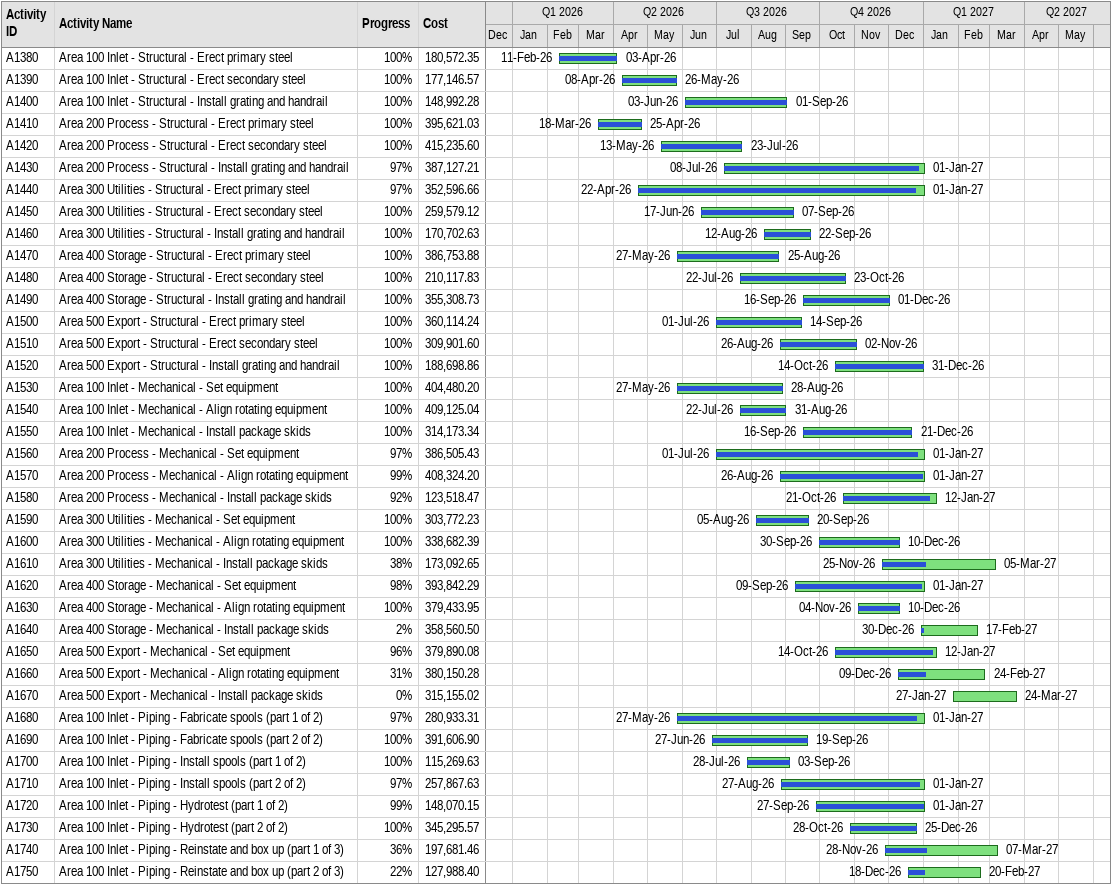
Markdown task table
| ID | Task | Start | Finish | % complete | Cost |
|---|---|---|---|---|---|
| A1380 | Area 100 Inlet - Structural - Erect primary steel | 2026-02-11 | 2026-04-03 | 100 | 180572.35 |
| A1390 | Area 100 Inlet - Structural - Erect secondary steel | 2026-04-08 | 2026-05-26 | 100 | 177146.57 |
| A1400 | Area 100 Inlet - Structural - Install grating and handrail | 2026-06-03 | 2026-09-01 | 100 | 148992.28 |
| A1410 | Area 200 Process - Structural - Erect primary steel | 2026-03-18 | 2026-04-25 | 100 | 395621.03 |
| A1420 | Area 200 Process - Structural - Erect secondary steel | 2026-05-13 | 2026-07-23 | 100 | 415235.60 |
| A1430 | Area 200 Process - Structural - Install grating and handrail | 2026-07-08 | 2027-01-01 | 97 | 387127.21 |
| A1440 | Area 300 Utilities - Structural - Erect primary steel | 2026-04-22 | 2027-01-01 | 97 | 352596.66 |
| A1450 | Area 300 Utilities - Structural - Erect secondary steel | 2026-06-17 | 2026-09-07 | 100 | 259579.12 |
| A1460 | Area 300 Utilities - Structural - Install grating and handrail | 2026-08-12 | 2026-09-22 | 100 | 170702.63 |
| A1470 | Area 400 Storage - Structural - Erect primary steel | 2026-05-27 | 2026-08-25 | 100 | 386753.88 |
| A1480 | Area 400 Storage - Structural - Erect secondary steel | 2026-07-22 | 2026-10-23 | 100 | 210117.83 |
| A1490 | Area 400 Storage - Structural - Install grating and handrail | 2026-09-16 | 2026-12-01 | 100 | 355308.73 |
| A1500 | Area 500 Export - Structural - Erect primary steel | 2026-07-01 | 2026-09-14 | 100 | 360114.24 |
| A1510 | Area 500 Export - Structural - Erect secondary steel | 2026-08-26 | 2026-11-02 | 100 | 309901.60 |
| A1520 | Area 500 Export - Structural - Install grating and handrail | 2026-10-14 | 2026-12-31 | 100 | 188698.86 |
| A1530 | Area 100 Inlet - Mechanical - Set equipment | 2026-05-27 | 2026-08-28 | 100 | 404480.20 |
| A1540 | Area 100 Inlet - Mechanical - Align rotating equipment | 2026-07-22 | 2026-08-31 | 100 | 409125.04 |
| A1550 | Area 100 Inlet - Mechanical - Install package skids | 2026-09-16 | 2026-12-21 | 100 | 314173.34 |
| A1560 | Area 200 Process - Mechanical - Set equipment | 2026-07-01 | 2027-01-01 | 97 | 386505.43 |
| A1570 | Area 200 Process - Mechanical - Align rotating equipment | 2026-08-26 | 2027-01-01 | 99 | 408324.20 |
| A1580 | Area 200 Process - Mechanical - Install package skids | 2026-10-21 | 2027-01-12 | 92 | 123518.47 |
| A1590 | Area 300 Utilities - Mechanical - Set equipment | 2026-08-05 | 2026-09-20 | 100 | 303772.23 |
| A1600 | Area 300 Utilities - Mechanical - Align rotating equipment | 2026-09-30 | 2026-12-10 | 100 | 338682.39 |
| A1610 | Area 300 Utilities - Mechanical - Install package skids | 2026-11-25 | 2027-03-05 | 38 | 173092.65 |
| A1620 | Area 400 Storage - Mechanical - Set equipment | 2026-09-09 | 2027-01-01 | 98 | 393842.29 |
| A1630 | Area 400 Storage - Mechanical - Align rotating equipment | 2026-11-04 | 2026-12-10 | 100 | 379433.95 |
| A1640 | Area 400 Storage - Mechanical - Install package skids | 2026-12-30 | 2027-02-17 | 2 | 358560.50 |
| A1650 | Area 500 Export - Mechanical - Set equipment | 2026-10-14 | 2027-01-12 | 96 | 379890.08 |
| A1660 | Area 500 Export - Mechanical - Align rotating equipment | 2026-12-09 | 2027-02-24 | 31 | 380150.28 |
| A1670 | Area 500 Export - Mechanical - Install package skids | 2027-01-27 | 2027-03-24 | 0 | 315155.02 |
| A1680 | Area 100 Inlet - Piping - Fabricate spools (part 1 of 2) | 2026-05-27 | 2027-01-01 | 97 | 280933.31 |
| A1690 | Area 100 Inlet - Piping - Fabricate spools (part 2 of 2) | 2026-06-27 | 2026-09-19 | 100 | 391606.90 |
| A1700 | Area 100 Inlet - Piping - Install spools (part 1 of 2) | 2026-07-28 | 2026-09-03 | 100 | 115269.63 |
| A1710 | Area 100 Inlet - Piping - Install spools (part 2 of 2) | 2026-08-27 | 2027-01-01 | 97 | 257867.63 |
| A1720 | Area 100 Inlet - Piping - Hydrotest (part 1 of 2) | 2026-09-27 | 2027-01-01 | 99 | 148070.15 |
| A1730 | Area 100 Inlet - Piping - Hydrotest (part 2 of 2) | 2026-10-28 | 2026-12-25 | 100 | 345295.57 |
| A1740 | Area 100 Inlet - Piping - Reinstate and box up (part 1 of 3) | 2026-11-28 | 2027-03-07 | 36 | 197681.46 |
| A1750 | Area 100 Inlet - Piping - Reinstate and box up (part 2 of 3) | 2026-12-18 | 2027-02-20 | 22 | 127988.40 |
